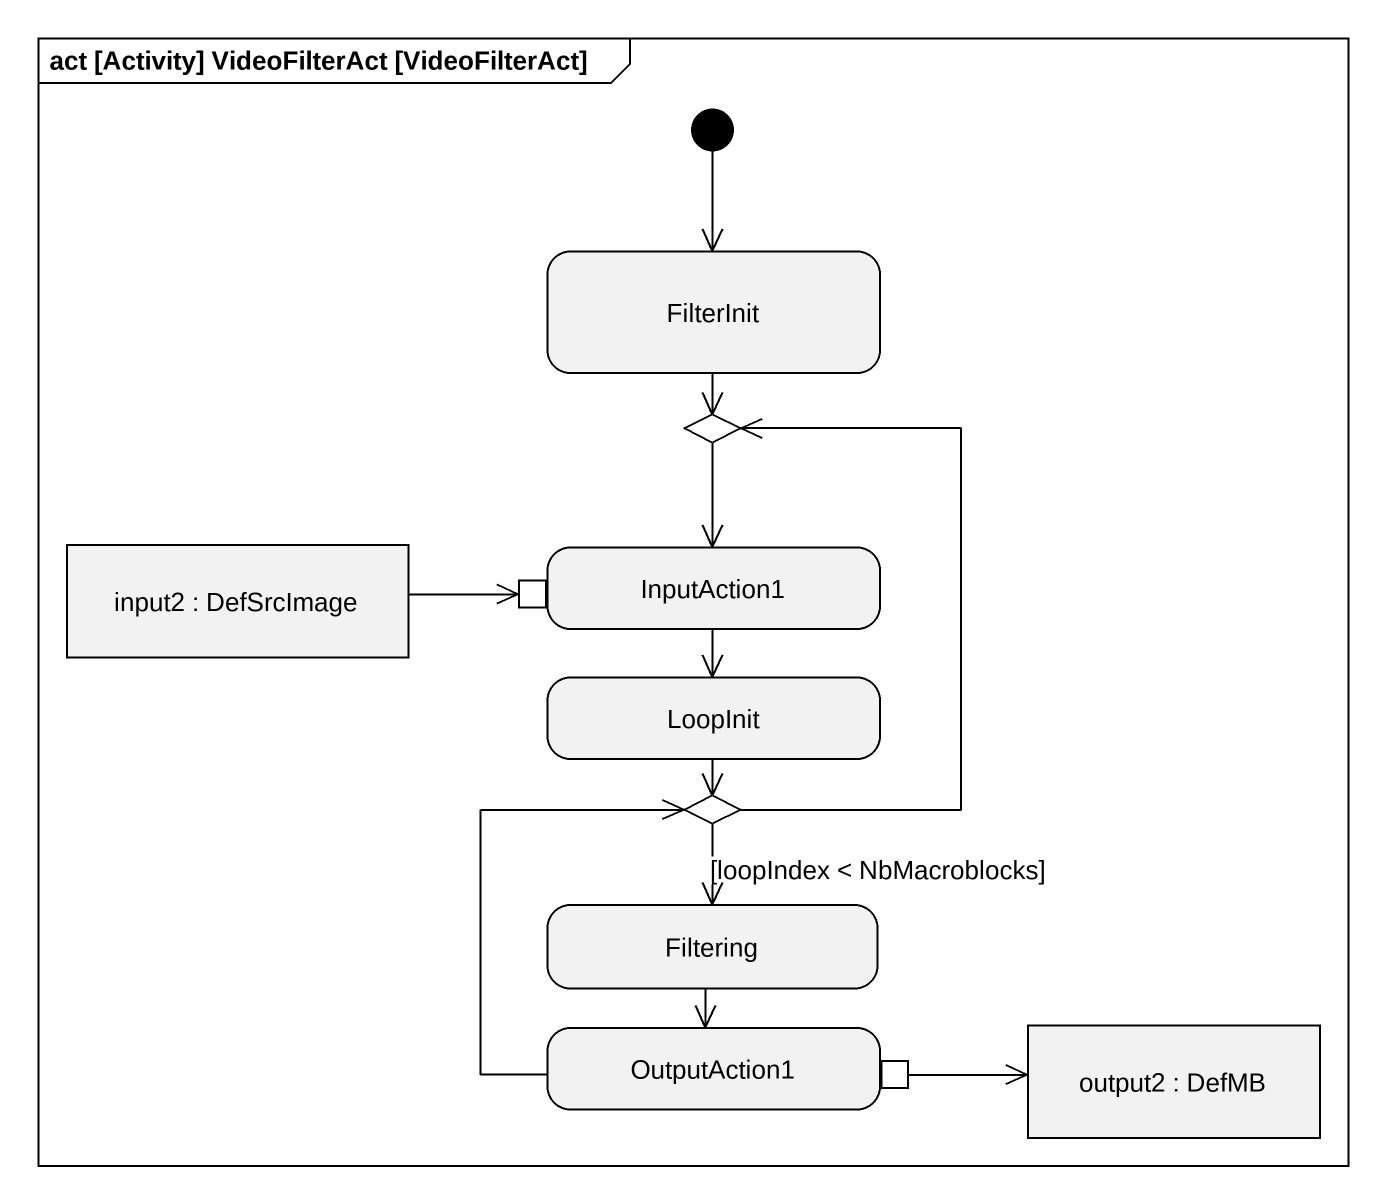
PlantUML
@startuml
mainframe act [Activity] VideoFilterAct [VideoFilterAct]
hide empty description
state FilterInit
state choice1 <<choice>>
state "input2 : DefSrcImage" as input2 <<object>>
state InputAction1 {
  state pin1 <<inputPin>>
}
state LoopInit
state choice2 <<choice>>
state Filtering
state OutputAction1 {
  state pin2 <<outputPin>>
}
state "output2 : DefMB" as output2 <<object>>
[*] --> FilterInit
FilterInit --> choice1
choice1 --> InputAction1
input2 -right-> pin1
InputAction1 --> LoopInit
LoopInit --> choice2
choice2 -up-> choice1
choice2 --> Filtering : [loopIndex < NbMacroblocks]
Filtering --> OutputAction1
OutputAction1 -up-> choice2
pin2 -right-> output2
@enduml
